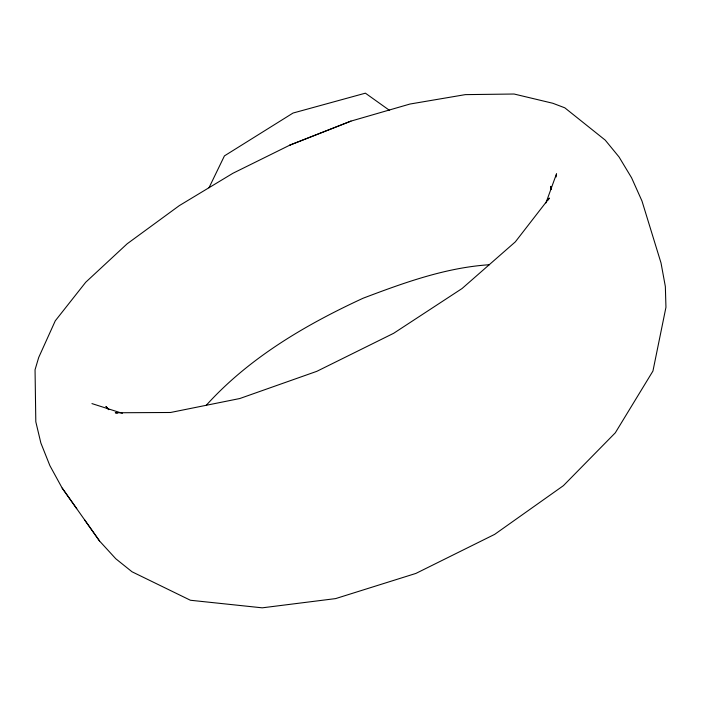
<?xml version="1.0" encoding="UTF-8"?>
<svg xmlns="http://www.w3.org/2000/svg" width="701" height="701" viewBox="0 0 701 701"><rect width="100%" height="100%" fill="white"/><g stroke="black" fill="none" stroke-linecap="round" stroke-linejoin="round"><path stroke-width="1.05" d="M556.103 176.976L556.533 173.769L545.93 202.948M208.986 187.789L224.434 155.885L293.036 113.045L365.396 93.172L389.607 110.443M548.375 199.881L549.286 198.05L515.331 241.863L462.09 288.505L393.673 333.282L316.834 371.32L239.795 398.527L170.536 412.486L115.288 412.775L117.312 413.161M206.217 405.336C249.083 357.852 305.513 324.8 363.109 298.223C403.811 282.801 445.643 267.589 489.429 264.724M289.96 145.081L232.942 173.261L179.298 205.638L127.144 243.808L85.732 282.24L55.274 320.821L38.704 357.466L35.05 369.76L35.812 421.774L40.868 443.014L49.885 465.639L62.144 488.036L99.56 541.023L115.77 558.741L132.016 571.779L190.427 600.258L262.244 607.828L335.621 598.601L415.912 573.418L494.669 534.364L563.385 485.679L615.303 432.815L652.938 371.057L665.95 307.292L665.354 286.543L661.025 262.989L641.993 201.047L631.583 177.791L619.044 156.971L605.217 140.112L564.804 107.814L552.817 103.266L514.087 94.022L465.324 94.626L409.971 104.037L350.982 121.107L289.96 145.081L350.982 121.107M91.936 403.592L122.386 413.336M108.83 409.612L105.956 406.422L108.725 409.647M62.144 488.036L76.733 508.672M84.497 519.721L99.56 541.023M551.424 189.48L550.749 186.37L551.31 189.55"/></g></svg>
